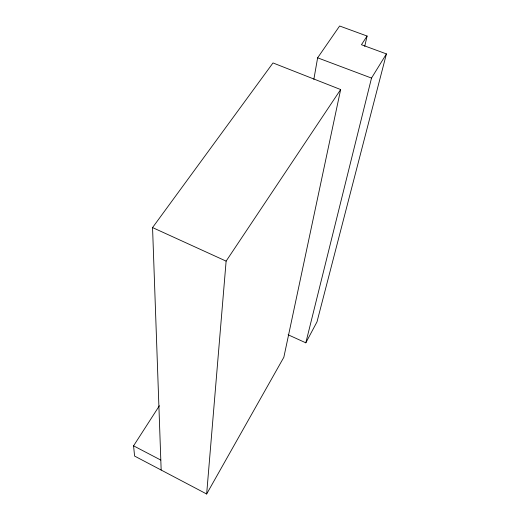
<?xml version="1.0" encoding="UTF-8"?>
<svg xmlns="http://www.w3.org/2000/svg" width="520" height="520" viewBox="0 0 520 520"><rect width="100%" height="100%" fill="white"/><g stroke="black" fill="none" stroke-linecap="round" stroke-linejoin="round"><path stroke-width="0.78" d="M206.655 494L226.122 261.125L340.646 89.551L273.007 62.94L152.555 227.578L161.167 470.048L206.655 494L283.842 357.26L340.646 89.551M313.846 79.359L317.629 57.818L339.625 26L367.094 36.043L364.722 46.339M288.125 334.776L305.812 342.823L371.507 78.078L386.425 53.905L361.446 44.727L367.094 36.043M386.425 53.905L316.999 321.867L305.812 342.823M161.167 470.048L134.583 456.072L133.575 445.835L159.393 405.737M317.629 57.818L371.507 78.078M152.555 227.578L226.122 261.125M133.575 445.835L160.81 460.076"/></g></svg>
